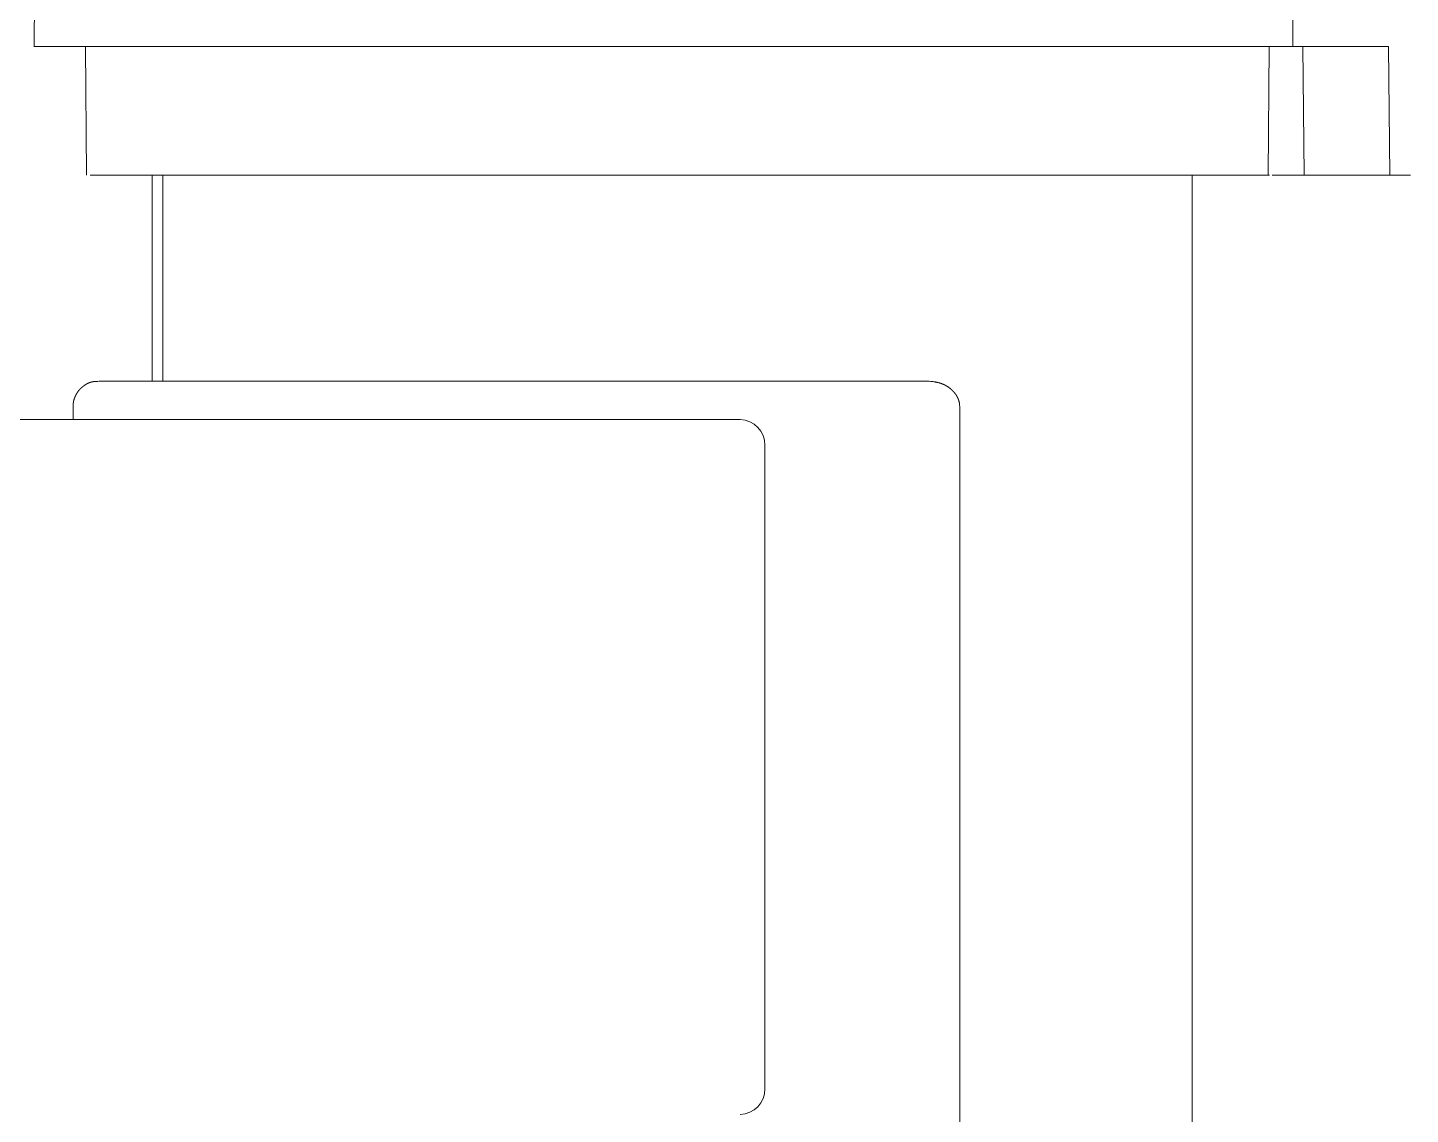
# Model space of a CAD drawing. Header units: millimetres. Extents: x -5 to 111, y -3 to 86.
# Drawn here: x 20.5028 to 20.5565, y 18.9815 to 19.0237 of the extents above; entities that cross this region are included whole.
import ezdxf

# ---------------------------------------------------------------- set-up
doc = ezdxf.new("R2010")
doc.units = ezdxf.units.MM
doc.layers.add('A1I6----E-', color=3, linetype='Continuous', lineweight=25)

# ---------------------------------------------------------------- blocks, each defined once
blk = doc.blocks.new('Gruppe-454')
at = {"layer": 'A1I6----E-', "linetype": 'Continuous', "lineweight": 9}
for p, q in [((-30.29740562025491, -23.51840707061317), (-30.29742479956801, -23.52060480221351)), ((-30.24850884130566, -23.51860285796176), (-30.24850884130566, -23.52060285796176)), ((-30.29542480532951, -23.52060025350436), (-30.2953811255744, -23.52560545768646)), ((-30.24946843962717, -23.52560545768646), (-30.24942475987206, -23.52060025350436)), ((-30.24850884130567, -23.52060285796175), (-30.24844329515675, -23.52060285796175)), ((-30.24844329515654, -23.52060285796176), (-30.2484170474358, -23.52060285796176)), ((-30.24826828515675, -23.52060285796176), (-30.24478723884596, -23.52060285796176)), ((-30.24806670699503, -23.52560285796175), (-30.24811583525609, -23.52060285796176)), ((-30.24473811058489, -23.52560285796175), (-30.24478723884596, -23.52060285796176)), ((-30.29283939012356, -23.52560285796175), (-30.29283939012356, -23.53360285796176)), ((-30.29242478260078, -23.52560285796175), (-30.29242478260078, -23.53360285796176)), ((-30.25242478260078, -23.57560285796175), (-30.25242478260078, -23.52560285796175)), ((-30.24930629438607, -23.52560285796175), (-30.24806670699503, -23.52560285796175)), ((-30.24806670699503, -23.52560285796175), (-30.24473811058489, -23.52560285796175)), ((-30.24473811058489, -23.52560285796175), (-30.24395211478316, -23.52560285796175)), ((-30.2439521147088, -23.52560285796159), (-30.24394123308173, -23.52560285796175)), ((-30.29490890249041, -23.53360285796176), (-30.26790348789424, -23.53360285796176)), ((-30.26269502325621, -23.53360285796176), (-30.26790348789424, -23.53360285796176)), ((-30.2959089024904, -23.53460285796175), (-30.2959089024904, -23.53510285796176)), ((-30.26145209387751, -23.53460285796175), (-30.26145209387752, -23.56260285796175)), ((-30.30255091659351, -23.53510285796176), (-30.2784389392755, -23.53510285796175)), ((-30.2784389392755, -23.53510285796175), (-30.26998584507171, -23.53510285796175)), ((-30.26902136597899, -23.53610285796175), (-30.26902136597899, -23.56110285796176))]:
    blk.add_line(p, q, dxfattribs=at)
for centre, radius, start, end in [((-30.27000393257621, -23.53608541294183), 0.0009827214491837867, 358.982846544141, 88.945381530452), ((-30.27000393257621, -23.56112030298168), 0.0009827214491839058, 271.0546184695519, 1.017153456283211)]:
    blk.add_arc(centre, radius, start, end, dxfattribs=at)
for points in [[(-30.29730488856162, -23.52060285796176), (-30.29732845566671, -23.52060285796176), (-30.2485202869407, -23.52060285796176), (-30.24851456412319, -23.52060285796176), (-30.24850884130567, -23.52060285796176)], [(-30.29524862114276, -23.52560285796175), (-30.24946205495089, -23.52560285796178), (-30.24954841490404, -23.52560285796175), (-30.24954867021669, -23.52560285796175), (-30.24954892552934, -23.52560285796175)]]:
    blk.add_open_spline(points, degree=2, knots=[0, 0, 0, 1, 1, 2, 2, 2], dxfattribs=at)
for points, weights, knots in [([(-30.29493156394409, -23.53361917208521), (-30.29500731266477, -23.53361894559233), (-30.29504644785072, -23.53361998687089), (-30.29508536973571, -23.53362246099698), (-30.29509826695209, -23.53362380376577), (-30.29511116416847, -23.53362514653456), (-30.29512397528933, -23.53362715063054), (-30.29512728230607, -23.53362766796068), (-30.2951305893228, -23.53362818529082), (-30.29515001447712, -23.53363122404708), (-30.29517216635852, -23.53363585193573), (-30.29519416891419, -23.53364128215512), (-30.29521601227118, -23.53364748159271), (-30.29523768659489, -23.53365441712025), (-30.29525918205394, -23.53366205562356), (-30.29528048881781, -23.5336703640014), (-30.29529633839247, -23.53367708619492), (-30.29531218796713, -23.53368380838843), (-30.29532765113741, -23.53369137722371), (-30.29532766721296, -23.53369138509229), (-30.29532768328851, -23.53369139296087), (-30.2953431786099, -23.53369897753331), (-30.29535852776168, -23.53370697928366), (-30.29537387691346, -23.53371498103401), (-30.29538883107495, -23.53372369868981), (-30.29539382941893, -23.533726612517), (-30.2953988277629, -23.53372952634419), (-30.29541380004157, -23.53373825456156), (-30.29542838471389, -23.53374761609138), (-30.2954429693862, -23.53375697762121), (-30.29545542292135, -23.53376532544279), (-30.2954678764565, -23.53377367326437), (-30.29548006424507, -23.53378240449983), (-30.29548208356245, -23.53378385112286), (-30.29548410287984, -23.53378529774588), (-30.29550032930318, -23.53379692222738), (-30.29551610970563, -23.53380914533187), (-30.29551672320029, -23.53380962052946), (-30.29551733669494, -23.53381009572704), (-30.29553424263683, -23.53382319064618), (-30.29555063141791, -23.5338369272991), (-30.29555065287761, -23.53383694528607), (-30.29555067433731, -23.53383696327304), (-30.29556702019898, -23.53385066395203), (-30.29558280928086, -23.53386500273484), (-30.29558282599413, -23.53386501791293), (-30.29558284270741, -23.533865033091), (-30.29559859836274, -23.53387934151765), (-30.2956137558681, -23.53389428212603), (-30.29561565796271, -23.53389615700253), (-30.29561756005731, -23.53389803187902), (-30.29562891337347, -23.53390922273441), (-30.2956397852697, -23.53392088184692), (-30.29565065716593, -23.53393254095943), (-30.29566126729285, -23.53394442042304), (-30.29567187741977, -23.53395629988665), (-30.29568195663277, -23.5339686330093), (-30.29568401775901, -23.53397115504379), (-30.29568607888526, -23.53397367707828), (-30.29569631331298, -23.53398620012474), (-30.29570608031076, -23.53399909105015), (-30.2957064432552, -23.53399957008063), (-30.29570680619964, -23.53400004911112), (-30.29571584730854, -23.53401198197556), (-30.29572450989023, -23.53402419240481), (-30.29573317589351, -23.534036407657), (-30.29574146124051, -23.53404888423603), (-30.29574975000912, -23.534061365638), (-30.29575765512069, -23.53407409349294), (-30.29575964006427, -23.53407728940911), (-30.29576162500785, -23.53408048532529), (-30.29577350439827, -23.53409961208355), (-30.29578423036415, -23.5341194087109), (-30.29579496072172, -23.53413921240922), (-30.29580534603363, -23.53415978366579), (-30.29581573134554, -23.53418035492236), (-30.29582488986694, -23.53420150090982), (-30.29582648254098, -23.5342051782136), (-30.29582807521502, -23.53420885551737), (-30.29583480271187, -23.53422438854479), (-30.29584101818079, -23.53424013345193), (-30.29584723233457, -23.53425587502756), (-30.2958529114834, -23.53427181742948), (-30.29585858704462, -23.53428775012054), (-30.29586370404689, -23.5343038708813), (-30.29586881877669, -23.53431998526271), (-30.29587335165831, -23.53433627288785), (-30.29587395378723, -23.53433843646745), (-30.29587455591615, -23.53434060004704), (-30.29588027828813, -23.53436116176856), (-30.29588480630424, -23.53438201906951), (-30.29588530899494, -23.53438433460264), (-30.29588581168565, -23.53438665013577), (-30.29588933432034, -23.53440287637046), (-30.29589221501339, -23.53441922877868), (-30.29589509570644, -23.53443558118691), (-30.29589725079332, -23.53445204494249), (-30.29589736861418, -23.53445294503329), (-30.29589748643504, -23.5344538451241), (-30.29589987716364, -23.5344721090613), (-30.29590888725814, -23.53460253742607), (-30.29590889487427, -23.53460269769392), (-30.2959089024904, -23.53460285796175)], [1, 1, 1, 1, 1, 0.999669296104384, 1, 1, 1, 1, 1, 1, 1, 1, 1, 1, 1, 0.9996346668751801, 1, 1, 1, 1, 1, 0.9997210544902674, 1, 1, 1, 0.9997705239885553, 1, 1, 1, 0.9998789684115438, 1, 1, 1, 0.9998251451702328, 1, 1, 1, 0.9998143016621355, 1, 1, 1, 0.9998029079099982, 1, 1, 1, 0.9997909592861326, 1, 1, 1, 0.9997781280549587, 1, 1, 1, 0.9997596858640221, 1, 1, 1, 0.9998308983607986, 1, 1, 1, 0.9998771171921856, 1, 0.9998811902692254, 1, 0.9998842127341961, 1, 1, 1, 0.9995612256233593, 1, 1, 1, 0.999567886299573, 1, 1, 1, 0.9998660342173523, 1, 0.9998574676844645, 1, 0.9998482042734308, 1, 0.9998388090974156, 1, 1, 1, 0.9995845037844143, 1, 1, 1, 0.9998059254063663, 1, 0.9997556360657032, 1, 1, 1, 1, 1, 1, 1], [0, 0, 0, 1, 2, 3, 3, 4, 4, 5, 5, 6, 7, 8, 9, 10, 11, 12, 12, 13, 13, 14, 14, 15, 15, 16, 16, 17, 17, 18, 18, 19, 19, 20, 20, 21, 21, 22, 22, 23, 23, 24, 24, 25, 25, 26, 26, 27, 27, 28, 28, 29, 29, 30, 30, 31, 31, 32, 32, 33, 33, 34, 34, 35, 35, 36, 36, 37, 37, 38, 38, 39, 39, 40, 40, 41, 41, 42, 42, 43, 43, 44, 44, 45, 45, 46, 46, 47, 47, 48, 48, 49, 49, 50, 50, 51, 51, 52, 52, 53, 53, 54, 54, 55, 55, 55]), ([(-30.26269502325621, -23.53360285796176), (-30.26250030564935, -23.5336256260793), (-30.26246186740954, -23.5336311459475), (-30.26242357201474, -23.53363720515306), (-30.26238544315224, -23.53364389318245), (-30.26234750451579, -23.53365129955076), (-30.26232864216328, -23.53365540667787), (-30.26230978712906, -23.53365951202617), (-30.2622910362858, -23.53366406966563), (-30.26227229453713, -23.53366862504438), (-30.26225367993832, -23.53367367492851), (-30.26223506167115, -23.53367872597791), (-30.26221659688753, -23.53368431209809), (-30.26219812665925, -23.53368989986544), (-30.26217983970389, -23.53369606101307), (-30.26217982533196, -23.53369606585519), (-30.26217981096003, -23.5336960706973), (-30.26216149526081, -23.53370224152917), (-30.2621433972717, -23.53370902435998), (-30.26214086815075, -23.53370997223321), (-30.26213833902981, -23.53371092010644), (-30.2621151827988, -23.53371959868372), (-30.26209253050201, -23.53372951847141), (-30.26209010445254, -23.53373058087562), (-30.26208767840307, -23.53373164327984), (-30.26206118182519, -23.53374324653709), (-30.26203531024985, -23.53375618353088), (-30.26200943867452, -23.53376912052468), (-30.26198425188954, -23.53378334480255), (-30.26198417917543, -23.53378338586796), (-30.26198410646132, -23.53378342693338), (-30.26195877424811, -23.53379773334207), (-30.26193418915339, -23.53381328864576), (-30.26193411796352, -23.5338133336885), (-30.26193404677364, -23.53381337873124), (-30.26190931929916, -23.53382902412042), (-30.26188540071958, -23.53384588020973), (-30.26188533134819, -23.53384592909768), (-30.26188526197679, -23.53384597798564), (-30.26186120465442, -23.53386293185086), (-30.26183801806616, -23.53388105836268), (-30.26183718528659, -23.53388170940235), (-30.26183635250702, -23.53388236044202), (-30.2618145610188, -23.53389939631053), (-30.26179364054755, -23.53391749116224), (-30.26179192906057, -23.53391897148755), (-30.26179021757359, -23.53392045181286), (-30.26177272007631, -23.53393558601394), (-30.26175588466662, -23.53395145344707), (-30.26175499385447, -23.53395229304067), (-30.26175410304231, -23.53395313263428), (-30.26173904925694, -23.5339673208802), (-30.26172451055317, -23.5339820364797), (-30.26170997184939, -23.5339967520792), (-30.26169598979968, -23.53401199757237), (-30.26169595482134, -23.53401203571141), (-30.26169591984301, -23.53401207385045), (-30.26168186783664, -23.53402739562169), (-30.26166841784391, -23.53404324848431), (-30.26166837950452, -23.5340432936731), (-30.26166834116514, -23.53404333886191), (-30.26165481449364, -23.53405928210212), (-30.26164193656277, -23.53407575379441), (-30.26164189421041, -23.53407580796577), (-30.26164185185804, -23.53407586213714), (-30.26162888922244, -23.53409244217216), (-30.26161662274975, -23.53410954366714), (-30.26161657595164, -23.53410960891145), (-30.26161652915354, -23.53410967415575), (-30.26160416908463, -23.53412690613935), (-30.26159255382567, -23.53414464869613), (-30.26159191767468, -23.53414562043039), (-30.26159128152369, -23.53414659216465), (-30.26158085792173, -23.53416251443985), (-30.26157112928342, -23.53417887059837), (-30.26157057183718, -23.5341798077983), (-30.26157001439093, -23.53418074499823), (-30.26156140064511, -23.5341952267569), (-30.26155330218694, -23.53421000284998), (-30.26154520372877, -23.53422477894306), (-30.26153766423946, -23.53423984791955), (-30.26153764239769, -23.53423989157411), (-30.26153762055593, -23.53423993522867), (-30.26153003738309, -23.53425509151429), (-30.26152306369407, -23.53427053771658), (-30.26152304815098, -23.53427057214337), (-30.26152303260789, -23.53427060657016), (-30.2615160278327, -23.53428612162603), (-30.26150968665089, -23.53430191951347), (-30.26150967570359, -23.53430194678665), (-30.26150966475629, -23.53430197405983), (-30.26150330167989, -23.53431782649364), (-30.26149765948835, -23.53433394958496), (-30.26149765155339, -23.53433397225985), (-30.26149764361843, -23.53433399493474), (-30.26149198555697, -23.53435016337584), (-30.26148710810282, -23.53436658417328), (-30.26148673644721, -23.53436783541653), (-30.26148636479159, -23.53436908665979), (-30.26148220568662, -23.53438308900984), (-30.26147876703989, -23.53439728547665), (-30.26147532839317, -23.53441148194346), (-30.26147284442356, -23.53442368615064), (-30.26147036045394, -23.53443589035782), (-30.26146830023751, -23.53444817320302), (-30.26146826235658, -23.53444839904606), (-30.26146822447565, -23.53444862488911), (-30.26146608849736, -23.5344613594204), (-30.26146254326446, -23.53448703254445), (-30.2614595911337, -23.53451287222663), (-30.26145212387474, -23.53460244952915), (-30.26145210887613, -23.53460265374545), (-30.26145209387751, -23.53460285796175)], [1, 1, 1, 1, 1, 1, 1, 0.9999276817968746, 1, 0.9999123955552557, 1, 0.9998959184509225, 1, 0.999878355684778, 1, 1, 1, 0.9998587950193119, 1, 1, 1, 0.9996331157274166, 1, 1, 1, 0.9996758363017496, 1, 0.9996823286235138, 1, 1, 1, 0.9996871647274224, 1, 1, 1, 0.9996904389922523, 1, 1, 1, 0.9996920983551634, 1, 1, 1, 0.9996927803654192, 1, 1, 1, 0.9997720271084325, 1, 1, 1, 0.999841252319885, 1, 0.9998274507562295, 1, 1, 1, 0.9998135945873993, 1, 1, 1, 0.9997997873531331, 1, 1, 1, 0.9997864650290429, 1, 1, 1, 0.9997733220775643, 1, 1, 1, 0.9997683041167331, 1, 1, 1, 0.9998449457815304, 1, 0.9998246580555061, 1, 1, 1, 0.9998017324095337, 1, 1, 1, 0.9997755187525671, 1, 1, 1, 0.9997459606824719, 1, 1, 1, 0.9997132522773043, 1, 1, 1, 0.9996737779422048, 1, 1, 1, 0.9998502987614758, 1, 1, 1, 1, 1, 1, 1, 1, 1], [0, 0, 0, 1, 2, 3, 4, 5, 5, 6, 6, 7, 7, 8, 8, 9, 9, 10, 10, 11, 11, 12, 12, 13, 13, 14, 14, 15, 15, 16, 16, 17, 17, 18, 18, 19, 19, 20, 20, 21, 21, 22, 22, 23, 23, 24, 24, 25, 25, 26, 26, 27, 27, 28, 28, 29, 29, 30, 30, 31, 31, 32, 32, 33, 33, 34, 34, 35, 35, 36, 36, 37, 37, 38, 38, 39, 39, 40, 40, 41, 41, 42, 42, 43, 43, 44, 44, 45, 45, 46, 46, 47, 47, 48, 48, 49, 49, 50, 50, 51, 51, 52, 52, 53, 53, 54, 54, 55, 55, 56, 57, 58, 58, 59, 59, 59])]:
    blk.add_rational_spline(points, weights, degree=2, knots=knots, dxfattribs=at)
blk = doc.blocks.new('Gruppe-466')
at = {"layer": 'A1I6----E-'}
blk.add_blockref('Gruppe-454', (0, 0), dxfattribs=at)

msp = doc.modelspace()

# ---------------------------------------------------------------- block references
at = {"layer": 'A1I6----E-'}
msp.add_blockref('Gruppe-466', (50.80044558999202, 42.54360285796177), dxfattribs=at)

doc.saveas('drawing.dxf')
